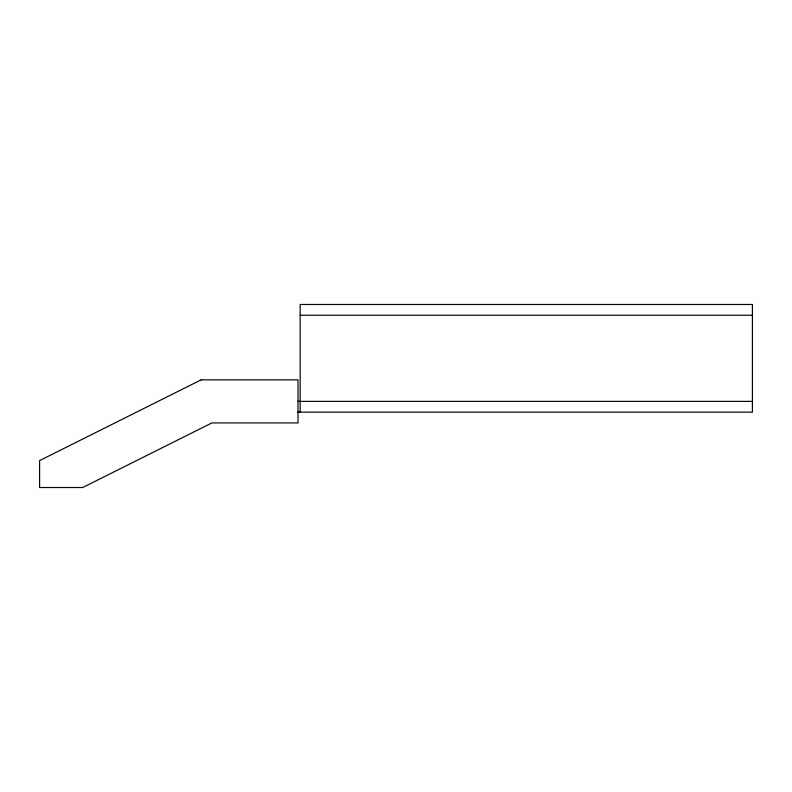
<?xml version="1.0" encoding="UTF-8"?>
<svg xmlns="http://www.w3.org/2000/svg" width="792" height="792" viewBox="0 0 792 792"><rect width="100%" height="100%" fill="white"/><g stroke="black" fill="none" stroke-linecap="round" stroke-linejoin="round"><path stroke-width="1.19" d="M300.168 315.246L752.4 315.246M297.723 401.386L752.4 401.386M297.723 412.147L752.4 412.147L752.4 304.475L300.168 304.475L300.168 412.147M201.109 379.853L39.6 460.607L39.6 487.525L82.665 487.525L211.88 422.918L298.02 422.918L298.02 379.853L201.109 379.853"/></g></svg>
